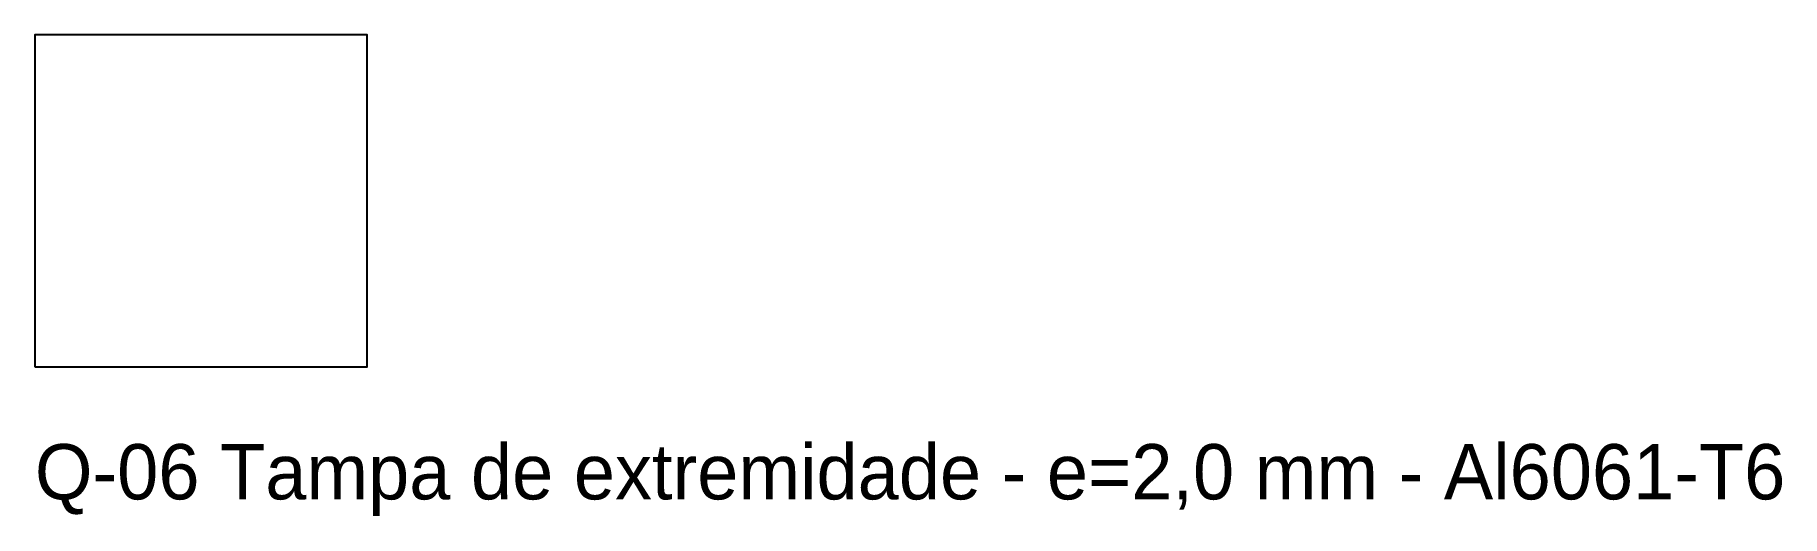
# Model space of a CAD drawing. Header units: millimetres. Extents: x 0 to 158, y -14 to 30.
import ezdxf

# ---------------------------------------------------------------- set-up
doc = ezdxf.new("R2010")
doc.units = ezdxf.units.MM

msp = doc.modelspace()

# ---------------------------------------------------------------- linework, layer by layer
at = {"layer": 'CORTE'}
msp.add_lwpolyline([(0, 0), (30, 0), (30, 30), (0, 30)], close=True, dxfattribs=at)

# ---------------------------------------------------------------- texts
at = {"layer": 'GRAVAR-NAO'}
msp.add_text('Q-06 Tampa de extremidade - e=2,0 mm - Al6061-T6', height=5, dxfattribs=at).set_placement((0, -12))

doc.saveas('drawing.dxf')
